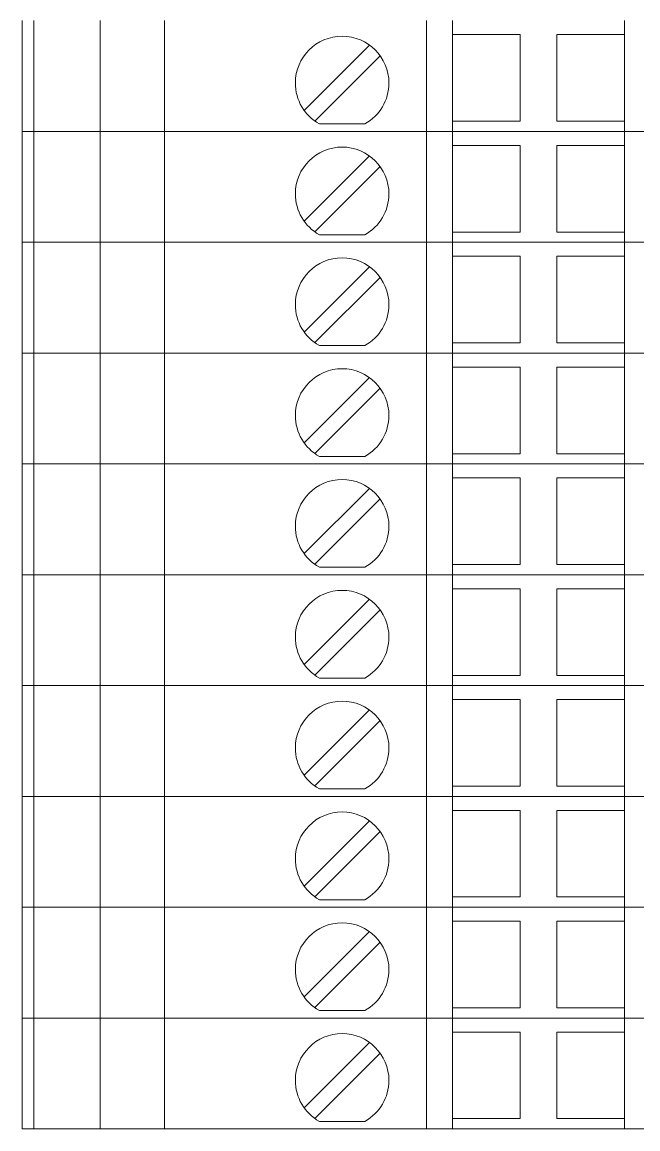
# Model space of a CAD drawing. Header units: millimetres. Extents: x 1880 to 4113, y 771 to 2990.
# Drawn here: x 2688.1 to 2716.7, y 2092.9 to 2144.3 of the extents above; entities that cross this region are included whole.
import ezdxf

# ---------------------------------------------------------------- set-up
doc = ezdxf.new("R2010")
doc.units = ezdxf.units.MM
doc.layers.add('000-PI-Oprema', color=30, linetype='Continuous', lineweight=5)

msp = doc.modelspace()

# ---------------------------------------------------------------- linework, layer by layer
at = {"layer": '000-PI-Oprema', "color": 0, "linetype": 'ByBlock', "lineweight": 0}
for p, q in [((2688.122, 2144.414), (2688.122, 2139.264)), ((2688.669, 2139.264), (2688.669, 2144.414)), ((2691.746, 2144.414), (2691.746, 2139.264)), ((2694.746, 2144.414), (2694.746, 2139.264)), ((2706.922, 2144.414), (2706.922, 2139.264)), ((2708.122, 2144.414), (2708.122, 2139.264)), ((2716.122, 2139.264), (2716.122, 2144.414)), ((2708.122, 2143.764), (2708.122, 2143.764)), ((2708.122, 2143.764), (2711.272, 2143.764)), ((2711.272, 2143.764), (2711.272, 2143.764)), ((2711.272, 2143.764), (2711.272, 2139.739)), ((2712.972, 2143.764), (2716.122, 2143.764)), ((2712.972, 2143.764), (2712.972, 2143.764)), ((2712.972, 2139.739), (2712.972, 2143.764)), ((2716.122, 2143.764), (2716.122, 2143.764)), ((2704.267, 2143.279), (2701.232, 2140.244)), ((2701.726, 2139.749), (2704.762, 2142.784)), ((2706.922, 2142.814), (2706.922, 2142.814)), ((2706.922, 2140.214), (2706.922, 2142.814)), ((2706.922, 2140.214), (2706.922, 2140.214)), ((2701.938, 2139.614), (2701.938, 2139.614)), ((2704.056, 2139.614), (2701.938, 2139.614)), ((2704.056, 2139.614), (2704.056, 2139.614)), ((2708.122, 2139.739), (2708.122, 2139.739)), ((2711.272, 2139.739), (2708.122, 2139.739)), ((2711.272, 2139.739), (2711.272, 2139.739)), ((2712.972, 2139.739), (2712.972, 2139.739)), ((2716.122, 2139.739), (2712.972, 2139.739)), ((2716.122, 2139.739), (2716.122, 2139.739)), ((2688.122, 2139.264), (2706.922, 2139.264)), ((2688.122, 2139.264), (2688.805, 2139.264)), ((2688.122, 2139.264), (2706.922, 2139.264)), ((2688.122, 2139.264), (2688.122, 2134.114)), ((2688.669, 2134.114), (2688.669, 2139.264)), ((2691.746, 2139.264), (2691.746, 2134.114)), ((2694.746, 2139.264), (2694.746, 2134.114)), ((2706.922, 2139.264), (2708.122, 2139.264)), ((2706.922, 2139.264), (2708.122, 2139.264)), ((2706.922, 2139.264), (2706.922, 2134.114)), ((2716.122, 2139.264), (2708.122, 2139.264)), ((2708.122, 2139.264), (2708.122, 2139.264)), ((2708.122, 2139.264), (2708.122, 2139.264)), ((2716.122, 2139.264), (2708.122, 2139.264)), ((2708.122, 2139.264), (2708.122, 2134.114)), ((2716.122, 2139.264), (2717.322, 2139.264)), ((2716.122, 2139.264), (2716.122, 2139.264)), ((2716.122, 2139.264), (2716.122, 2139.264)), ((2716.122, 2139.264), (2717.322, 2139.264)), ((2716.122, 2134.114), (2716.122, 2139.264)), ((2708.122, 2138.614), (2708.122, 2138.614)), ((2708.122, 2138.614), (2711.272, 2138.614)), ((2711.272, 2138.614), (2711.272, 2138.614)), ((2711.272, 2138.614), (2711.272, 2134.589)), ((2712.972, 2138.614), (2716.122, 2138.614)), ((2712.972, 2138.614), (2712.972, 2138.614)), ((2712.972, 2134.589), (2712.972, 2138.614)), ((2716.122, 2138.614), (2716.122, 2138.614)), ((2704.267, 2138.129), (2701.232, 2135.094)), ((2701.726, 2134.599), (2704.762, 2137.634)), ((2706.922, 2137.664), (2706.922, 2137.664)), ((2706.922, 2135.064), (2706.922, 2137.664)), ((2706.922, 2135.064), (2706.922, 2135.064)), ((2701.938, 2134.464), (2701.938, 2134.464)), ((2704.056, 2134.464), (2701.938, 2134.464)), ((2704.056, 2134.464), (2704.056, 2134.464)), ((2708.122, 2134.589), (2708.122, 2134.589)), ((2711.272, 2134.589), (2708.122, 2134.589)), ((2711.272, 2134.589), (2711.272, 2134.589)), ((2712.972, 2134.589), (2712.972, 2134.589)), ((2716.122, 2134.589), (2712.972, 2134.589)), ((2716.122, 2134.589), (2716.122, 2134.589)), ((2688.122, 2134.114), (2706.922, 2134.114)), ((2688.122, 2134.114), (2688.805, 2134.114)), ((2688.122, 2134.114), (2706.922, 2134.114)), ((2688.122, 2134.114), (2688.122, 2128.964)), ((2688.669, 2128.964), (2688.669, 2134.114)), ((2691.746, 2134.114), (2691.746, 2128.964)), ((2694.746, 2134.114), (2694.746, 2128.964)), ((2706.922, 2134.114), (2708.122, 2134.114)), ((2706.922, 2134.114), (2708.122, 2134.114)), ((2706.922, 2134.114), (2706.922, 2128.964)), ((2716.122, 2134.114), (2708.122, 2134.114)), ((2708.122, 2134.114), (2708.122, 2134.114)), ((2708.122, 2134.114), (2708.122, 2134.114)), ((2716.122, 2134.114), (2708.122, 2134.114)), ((2708.122, 2134.114), (2708.122, 2128.964)), ((2716.122, 2134.114), (2717.322, 2134.114)), ((2716.122, 2134.114), (2716.122, 2134.114)), ((2716.122, 2134.114), (2716.122, 2134.114)), ((2716.122, 2134.114), (2717.322, 2134.114)), ((2716.122, 2128.964), (2716.122, 2134.114)), ((2708.122, 2133.464), (2708.122, 2133.464)), ((2708.122, 2133.464), (2711.272, 2133.464)), ((2711.272, 2133.464), (2711.272, 2133.464)), ((2711.272, 2133.464), (2711.272, 2129.439)), ((2712.972, 2133.464), (2716.122, 2133.464)), ((2712.972, 2133.464), (2712.972, 2133.464)), ((2712.972, 2129.439), (2712.972, 2133.464)), ((2716.122, 2133.464), (2716.122, 2133.464)), ((2704.267, 2132.979), (2701.232, 2129.944)), ((2701.726, 2129.449), (2704.762, 2132.484)), ((2706.922, 2132.514), (2706.922, 2132.514)), ((2706.922, 2129.914), (2706.922, 2132.514)), ((2706.922, 2129.914), (2706.922, 2129.914)), ((2701.938, 2129.314), (2701.938, 2129.314)), ((2704.056, 2129.314), (2701.938, 2129.314)), ((2704.056, 2129.314), (2704.056, 2129.314)), ((2708.122, 2129.439), (2708.122, 2129.439)), ((2711.272, 2129.439), (2708.122, 2129.439)), ((2711.272, 2129.439), (2711.272, 2129.439)), ((2712.972, 2129.439), (2712.972, 2129.439)), ((2716.122, 2129.439), (2712.972, 2129.439)), ((2716.122, 2129.439), (2716.122, 2129.439)), ((2688.122, 2128.964), (2706.922, 2128.964)), ((2688.122, 2128.964), (2688.805, 2128.964)), ((2688.122, 2128.964), (2706.922, 2128.964)), ((2688.122, 2128.964), (2688.122, 2123.814)), ((2688.669, 2123.814), (2688.669, 2128.964)), ((2691.746, 2128.964), (2691.746, 2123.814)), ((2694.746, 2128.964), (2694.746, 2123.814)), ((2706.922, 2128.964), (2708.122, 2128.964)), ((2706.922, 2128.964), (2708.122, 2128.964)), ((2706.922, 2128.964), (2706.922, 2123.814)), ((2716.122, 2128.964), (2708.122, 2128.964)), ((2708.122, 2128.964), (2708.122, 2128.964)), ((2708.122, 2128.964), (2708.122, 2128.964)), ((2716.122, 2128.964), (2708.122, 2128.964)), ((2708.122, 2128.964), (2708.122, 2123.814)), ((2716.122, 2128.964), (2717.322, 2128.964)), ((2716.122, 2128.964), (2716.122, 2128.964)), ((2716.122, 2128.964), (2716.122, 2128.964)), ((2716.122, 2128.964), (2717.322, 2128.964)), ((2716.122, 2123.814), (2716.122, 2128.964)), ((2708.122, 2128.314), (2708.122, 2128.314)), ((2708.122, 2128.314), (2711.272, 2128.314)), ((2711.272, 2128.314), (2711.272, 2128.314)), ((2711.272, 2128.314), (2711.272, 2124.289)), ((2712.972, 2128.314), (2716.122, 2128.314)), ((2712.972, 2128.314), (2712.972, 2128.314)), ((2712.972, 2124.289), (2712.972, 2128.314)), ((2716.122, 2128.314), (2716.122, 2128.314)), ((2704.267, 2127.829), (2701.232, 2124.794)), ((2701.726, 2124.299), (2704.762, 2127.334)), ((2706.922, 2127.364), (2706.922, 2127.364)), ((2706.922, 2124.764), (2706.922, 2127.364)), ((2706.922, 2124.764), (2706.922, 2124.764)), ((2701.938, 2124.164), (2701.938, 2124.164)), ((2704.056, 2124.164), (2701.938, 2124.164)), ((2704.056, 2124.164), (2704.056, 2124.164)), ((2708.122, 2124.289), (2708.122, 2124.289)), ((2711.272, 2124.289), (2708.122, 2124.289)), ((2711.272, 2124.289), (2711.272, 2124.289)), ((2712.972, 2124.289), (2712.972, 2124.289)), ((2716.122, 2124.289), (2712.972, 2124.289)), ((2716.122, 2124.289), (2716.122, 2124.289)), ((2688.122, 2123.814), (2706.922, 2123.814)), ((2688.122, 2123.814), (2688.805, 2123.814)), ((2688.122, 2123.814), (2706.922, 2123.814)), ((2688.122, 2123.814), (2688.122, 2118.664)), ((2688.669, 2118.664), (2688.669, 2123.814)), ((2691.746, 2123.814), (2691.746, 2118.664)), ((2694.746, 2123.814), (2694.746, 2118.664)), ((2706.922, 2123.814), (2708.122, 2123.814)), ((2706.922, 2123.814), (2708.122, 2123.814)), ((2706.922, 2123.814), (2706.922, 2118.664)), ((2716.122, 2123.814), (2708.122, 2123.814)), ((2708.122, 2123.814), (2708.122, 2123.814)), ((2708.122, 2123.814), (2708.122, 2123.814)), ((2716.122, 2123.814), (2708.122, 2123.814)), ((2708.122, 2123.814), (2708.122, 2118.664)), ((2716.122, 2123.814), (2717.322, 2123.814)), ((2716.122, 2123.814), (2716.122, 2123.814)), ((2716.122, 2123.814), (2716.122, 2123.814)), ((2716.122, 2123.814), (2717.322, 2123.814)), ((2716.122, 2118.664), (2716.122, 2123.814)), ((2708.122, 2123.164), (2708.122, 2123.164)), ((2708.122, 2123.164), (2711.272, 2123.164)), ((2711.272, 2123.164), (2711.272, 2123.164)), ((2711.272, 2123.164), (2711.272, 2119.139)), ((2712.972, 2123.164), (2716.122, 2123.164)), ((2712.972, 2123.164), (2712.972, 2123.164)), ((2712.972, 2119.139), (2712.972, 2123.164)), ((2716.122, 2123.164), (2716.122, 2123.164)), ((2704.267, 2122.679), (2701.232, 2119.644)), ((2701.726, 2119.149), (2704.762, 2122.184)), ((2706.922, 2122.214), (2706.922, 2122.214)), ((2706.922, 2119.614), (2706.922, 2122.214)), ((2706.922, 2119.614), (2706.922, 2119.614)), ((2701.938, 2119.014), (2701.938, 2119.014)), ((2704.056, 2119.014), (2701.938, 2119.014)), ((2704.056, 2119.014), (2704.056, 2119.014)), ((2708.122, 2119.139), (2708.122, 2119.139)), ((2711.272, 2119.139), (2708.122, 2119.139)), ((2711.272, 2119.139), (2711.272, 2119.139)), ((2712.972, 2119.139), (2712.972, 2119.139)), ((2716.122, 2119.139), (2712.972, 2119.139)), ((2716.122, 2119.139), (2716.122, 2119.139)), ((2688.122, 2118.664), (2706.922, 2118.664)), ((2688.122, 2118.664), (2688.805, 2118.664)), ((2688.122, 2118.664), (2706.922, 2118.664)), ((2688.122, 2118.664), (2688.122, 2113.514)), ((2688.669, 2113.514), (2688.669, 2118.664)), ((2691.746, 2118.664), (2691.746, 2113.514)), ((2694.746, 2118.664), (2694.746, 2113.514)), ((2706.922, 2118.664), (2708.122, 2118.664)), ((2706.922, 2118.664), (2708.122, 2118.664)), ((2706.922, 2118.664), (2706.922, 2113.514)), ((2716.122, 2118.664), (2708.122, 2118.664)), ((2708.122, 2118.664), (2708.122, 2118.664)), ((2708.122, 2118.664), (2708.122, 2118.664)), ((2716.122, 2118.664), (2708.122, 2118.664)), ((2708.122, 2118.664), (2708.122, 2113.514)), ((2716.122, 2118.664), (2717.322, 2118.664)), ((2716.122, 2118.664), (2716.122, 2118.664)), ((2716.122, 2118.664), (2716.122, 2118.664)), ((2716.122, 2118.664), (2717.322, 2118.664)), ((2716.122, 2113.514), (2716.122, 2118.664)), ((2708.122, 2118.014), (2708.122, 2118.014)), ((2708.122, 2118.014), (2711.272, 2118.014)), ((2711.272, 2118.014), (2711.272, 2118.014)), ((2711.272, 2118.014), (2711.272, 2113.989)), ((2712.972, 2118.014), (2716.122, 2118.014)), ((2712.972, 2118.014), (2712.972, 2118.014)), ((2712.972, 2113.989), (2712.972, 2118.014)), ((2716.122, 2118.014), (2716.122, 2118.014)), ((2704.267, 2117.529), (2701.232, 2114.494)), ((2701.726, 2113.999), (2704.762, 2117.034)), ((2706.922, 2117.064), (2706.922, 2117.064)), ((2706.922, 2114.464), (2706.922, 2117.064)), ((2706.922, 2114.464), (2706.922, 2114.464)), ((2701.938, 2113.864), (2701.938, 2113.864)), ((2704.056, 2113.864), (2701.938, 2113.864)), ((2704.056, 2113.864), (2704.056, 2113.864)), ((2708.122, 2113.989), (2708.122, 2113.989)), ((2711.272, 2113.989), (2708.122, 2113.989)), ((2711.272, 2113.989), (2711.272, 2113.989)), ((2712.972, 2113.989), (2712.972, 2113.989)), ((2716.122, 2113.989), (2712.972, 2113.989)), ((2716.122, 2113.989), (2716.122, 2113.989)), ((2688.122, 2113.514), (2706.922, 2113.514)), ((2688.122, 2113.514), (2688.805, 2113.514)), ((2688.122, 2113.514), (2706.922, 2113.514)), ((2688.122, 2113.514), (2688.122, 2108.364)), ((2688.669, 2108.364), (2688.669, 2113.514)), ((2691.746, 2113.514), (2691.746, 2108.364)), ((2694.746, 2113.514), (2694.746, 2108.364)), ((2706.922, 2113.514), (2708.122, 2113.514)), ((2706.922, 2113.514), (2708.122, 2113.514)), ((2706.922, 2113.514), (2706.922, 2108.364)), ((2716.122, 2113.514), (2708.122, 2113.514)), ((2708.122, 2113.514), (2708.122, 2113.514)), ((2708.122, 2113.514), (2708.122, 2113.514)), ((2716.122, 2113.514), (2708.122, 2113.514)), ((2708.122, 2113.514), (2708.122, 2108.364)), ((2716.122, 2113.514), (2717.322, 2113.514)), ((2716.122, 2113.514), (2716.122, 2113.514)), ((2716.122, 2113.514), (2716.122, 2113.514)), ((2716.122, 2113.514), (2717.322, 2113.514)), ((2716.122, 2108.364), (2716.122, 2113.514)), ((2708.122, 2112.864), (2708.122, 2112.864)), ((2708.122, 2112.864), (2711.272, 2112.864)), ((2711.272, 2112.864), (2711.272, 2112.864)), ((2711.272, 2112.864), (2711.272, 2108.839)), ((2712.972, 2112.864), (2716.122, 2112.864)), ((2712.972, 2112.864), (2712.972, 2112.864)), ((2712.972, 2108.839), (2712.972, 2112.864)), ((2716.122, 2112.864), (2716.122, 2112.864)), ((2704.267, 2112.379), (2701.232, 2109.344)), ((2701.726, 2108.849), (2704.762, 2111.884)), ((2706.922, 2111.914), (2706.922, 2111.914)), ((2706.922, 2109.314), (2706.922, 2111.914)), ((2706.922, 2109.314), (2706.922, 2109.314)), ((2701.938, 2108.714), (2701.938, 2108.714)), ((2704.056, 2108.714), (2701.938, 2108.714)), ((2704.056, 2108.714), (2704.056, 2108.714)), ((2708.122, 2108.839), (2708.122, 2108.839)), ((2711.272, 2108.839), (2708.122, 2108.839)), ((2711.272, 2108.839), (2711.272, 2108.839)), ((2712.972, 2108.839), (2712.972, 2108.839)), ((2716.122, 2108.839), (2712.972, 2108.839)), ((2716.122, 2108.839), (2716.122, 2108.839)), ((2688.122, 2108.364), (2706.922, 2108.364)), ((2688.122, 2108.364), (2688.805, 2108.364)), ((2688.122, 2108.364), (2706.922, 2108.364)), ((2688.122, 2108.364), (2688.122, 2103.214)), ((2688.669, 2103.214), (2688.669, 2108.364)), ((2691.746, 2108.364), (2691.746, 2103.214)), ((2694.746, 2108.364), (2694.746, 2103.214)), ((2706.922, 2108.364), (2708.122, 2108.364)), ((2706.922, 2108.364), (2708.122, 2108.364)), ((2706.922, 2108.364), (2706.922, 2103.214)), ((2716.122, 2108.364), (2708.122, 2108.364)), ((2708.122, 2108.364), (2708.122, 2108.364)), ((2708.122, 2108.364), (2708.122, 2108.364)), ((2716.122, 2108.364), (2708.122, 2108.364)), ((2708.122, 2108.364), (2708.122, 2103.214)), ((2716.122, 2108.364), (2717.322, 2108.364)), ((2716.122, 2108.364), (2716.122, 2108.364)), ((2716.122, 2108.364), (2716.122, 2108.364)), ((2716.122, 2108.364), (2717.322, 2108.364)), ((2716.122, 2103.214), (2716.122, 2108.364)), ((2708.122, 2107.714), (2708.122, 2107.714)), ((2708.122, 2107.714), (2711.272, 2107.714)), ((2711.272, 2107.714), (2711.272, 2107.714)), ((2711.272, 2107.714), (2711.272, 2103.689)), ((2712.972, 2107.714), (2716.122, 2107.714)), ((2712.972, 2107.714), (2712.972, 2107.714)), ((2712.972, 2103.689), (2712.972, 2107.714)), ((2716.122, 2107.714), (2716.122, 2107.714)), ((2704.267, 2107.229), (2701.232, 2104.194)), ((2701.726, 2103.699), (2704.762, 2106.734)), ((2706.922, 2106.764), (2706.922, 2106.764)), ((2706.922, 2104.164), (2706.922, 2106.764)), ((2706.922, 2104.164), (2706.922, 2104.164)), ((2701.938, 2103.564), (2701.938, 2103.564)), ((2704.056, 2103.564), (2701.938, 2103.564)), ((2704.056, 2103.564), (2704.056, 2103.564)), ((2708.122, 2103.689), (2708.122, 2103.689)), ((2711.272, 2103.689), (2708.122, 2103.689)), ((2711.272, 2103.689), (2711.272, 2103.689)), ((2712.972, 2103.689), (2712.972, 2103.689)), ((2716.122, 2103.689), (2712.972, 2103.689)), ((2716.122, 2103.689), (2716.122, 2103.689)), ((2688.122, 2103.214), (2706.922, 2103.214)), ((2688.122, 2103.214), (2688.805, 2103.214)), ((2688.122, 2103.214), (2706.922, 2103.214)), ((2688.122, 2103.214), (2688.122, 2098.064)), ((2688.669, 2098.064), (2688.669, 2103.214)), ((2691.746, 2103.214), (2691.746, 2098.064)), ((2694.746, 2103.214), (2694.746, 2098.064)), ((2706.922, 2103.214), (2708.122, 2103.214)), ((2706.922, 2103.214), (2708.122, 2103.214)), ((2706.922, 2103.214), (2706.922, 2098.064)), ((2716.122, 2103.214), (2708.122, 2103.214)), ((2708.122, 2103.214), (2708.122, 2103.214)), ((2708.122, 2103.214), (2708.122, 2103.214)), ((2716.122, 2103.214), (2708.122, 2103.214)), ((2708.122, 2103.214), (2708.122, 2098.064)), ((2716.122, 2103.214), (2717.322, 2103.214)), ((2716.122, 2103.214), (2716.122, 2103.214)), ((2716.122, 2103.214), (2716.122, 2103.214)), ((2716.122, 2103.214), (2717.322, 2103.214)), ((2716.122, 2098.064), (2716.122, 2103.214)), ((2708.122, 2102.564), (2708.122, 2102.564)), ((2708.122, 2102.564), (2711.272, 2102.564)), ((2711.272, 2102.564), (2711.272, 2102.564)), ((2711.272, 2102.564), (2711.272, 2098.539)), ((2712.972, 2102.564), (2716.122, 2102.564)), ((2712.972, 2102.564), (2712.972, 2102.564)), ((2712.972, 2098.539), (2712.972, 2102.564)), ((2716.122, 2102.564), (2716.122, 2102.564)), ((2704.267, 2102.079), (2701.232, 2099.044)), ((2701.726, 2098.549), (2704.762, 2101.584)), ((2706.922, 2101.614), (2706.922, 2101.614)), ((2706.922, 2099.014), (2706.922, 2101.614)), ((2706.922, 2099.014), (2706.922, 2099.014)), ((2701.938, 2098.414), (2701.938, 2098.414)), ((2704.056, 2098.414), (2701.938, 2098.414)), ((2704.056, 2098.414), (2704.056, 2098.414)), ((2708.122, 2098.539), (2708.122, 2098.539)), ((2711.272, 2098.539), (2708.122, 2098.539)), ((2711.272, 2098.539), (2711.272, 2098.539)), ((2712.972, 2098.539), (2712.972, 2098.539)), ((2716.122, 2098.539), (2712.972, 2098.539)), ((2716.122, 2098.539), (2716.122, 2098.539)), ((2688.122, 2098.064), (2706.922, 2098.064)), ((2688.122, 2098.064), (2688.805, 2098.064)), ((2688.122, 2098.064), (2706.922, 2098.064)), ((2688.122, 2098.064), (2688.122, 2092.914)), ((2688.669, 2092.914), (2688.669, 2098.064)), ((2691.746, 2098.064), (2691.746, 2092.914)), ((2694.746, 2098.064), (2694.746, 2092.914)), ((2706.922, 2098.064), (2708.122, 2098.064)), ((2706.922, 2098.064), (2708.122, 2098.064)), ((2706.922, 2098.064), (2706.922, 2092.914)), ((2716.122, 2098.064), (2708.122, 2098.064)), ((2708.122, 2098.064), (2708.122, 2098.064)), ((2708.122, 2098.064), (2708.122, 2098.064)), ((2716.122, 2098.064), (2708.122, 2098.064)), ((2708.122, 2098.064), (2708.122, 2092.914)), ((2716.122, 2098.064), (2717.322, 2098.064)), ((2716.122, 2098.064), (2716.122, 2098.064)), ((2716.122, 2098.064), (2716.122, 2098.064)), ((2716.122, 2098.064), (2717.322, 2098.064)), ((2716.122, 2092.914), (2716.122, 2098.064)), ((2708.122, 2097.414), (2708.122, 2097.414)), ((2708.122, 2097.414), (2711.272, 2097.414)), ((2711.272, 2097.414), (2711.272, 2097.414)), ((2711.272, 2097.414), (2711.272, 2093.389)), ((2712.972, 2097.414), (2716.122, 2097.414)), ((2712.972, 2097.414), (2712.972, 2097.414)), ((2712.972, 2093.389), (2712.972, 2097.414)), ((2716.122, 2097.414), (2716.122, 2097.414)), ((2704.267, 2096.929), (2701.232, 2093.894)), ((2701.726, 2093.399), (2704.762, 2096.434)), ((2706.922, 2096.464), (2706.922, 2096.464)), ((2706.922, 2093.864), (2706.922, 2096.464)), ((2706.922, 2093.864), (2706.922, 2093.864)), ((2701.938, 2093.264), (2701.938, 2093.264)), ((2704.056, 2093.264), (2701.938, 2093.264)), ((2704.056, 2093.264), (2704.056, 2093.264)), ((2708.122, 2093.389), (2708.122, 2093.389)), ((2711.272, 2093.389), (2708.122, 2093.389)), ((2711.272, 2093.389), (2711.272, 2093.389)), ((2712.972, 2093.389), (2712.972, 2093.389)), ((2716.122, 2093.389), (2712.972, 2093.389)), ((2716.122, 2093.389), (2716.122, 2093.389)), ((2688.122, 2092.914), (2706.922, 2092.914)), ((2706.922, 2092.914), (2708.122, 2092.914)), ((2716.122, 2092.914), (2708.122, 2092.914)), ((2708.122, 2092.914), (2708.122, 2092.914)), ((2716.122, 2092.914), (2717.322, 2092.914)), ((2716.122, 2092.914), (2716.122, 2092.914))]:
    msp.add_line(p, q, dxfattribs=at)
for centre, start, end in [((2702.997, 2141.514), 360, 180), ((2702.997, 2141.514), 180, 240.8754), ((2702.997, 2141.514), 299.1246, 360), ((2702.997, 2136.364), 360, 180), ((2702.997, 2136.364), 180, 240.8754), ((2702.997, 2136.364), 299.1246, 360), ((2702.997, 2131.214), 360, 180), ((2702.997, 2131.214), 180, 240.8754), ((2702.997, 2131.214), 299.1246, 360), ((2702.997, 2126.064), 360, 180), ((2702.997, 2126.064), 180, 240.8754), ((2702.997, 2126.064), 299.1246, 360), ((2702.997, 2120.914), 360, 180), ((2702.997, 2120.914), 180, 240.8754), ((2702.997, 2120.914), 299.1246, 360), ((2702.997, 2115.764), 360, 180), ((2702.997, 2115.764), 180, 240.8754), ((2702.997, 2115.764), 299.1246, 360), ((2702.997, 2110.614), 360, 180), ((2702.997, 2110.614), 180, 240.8754), ((2702.997, 2110.614), 299.1246, 360), ((2702.997, 2105.464), 360, 180), ((2702.997, 2105.464), 180, 240.8754), ((2702.997, 2105.464), 299.1246, 360), ((2702.997, 2100.314), 360, 180), ((2702.997, 2100.314), 180, 240.8754), ((2702.997, 2100.314), 299.1246, 360), ((2702.997, 2095.164), 360, 180), ((2702.997, 2095.164), 180, 240.8754), ((2702.997, 2095.164), 299.1246, 360)]:
    msp.add_arc(centre, 2.175, start, end, dxfattribs=at)

doc.saveas('drawing.dxf')
